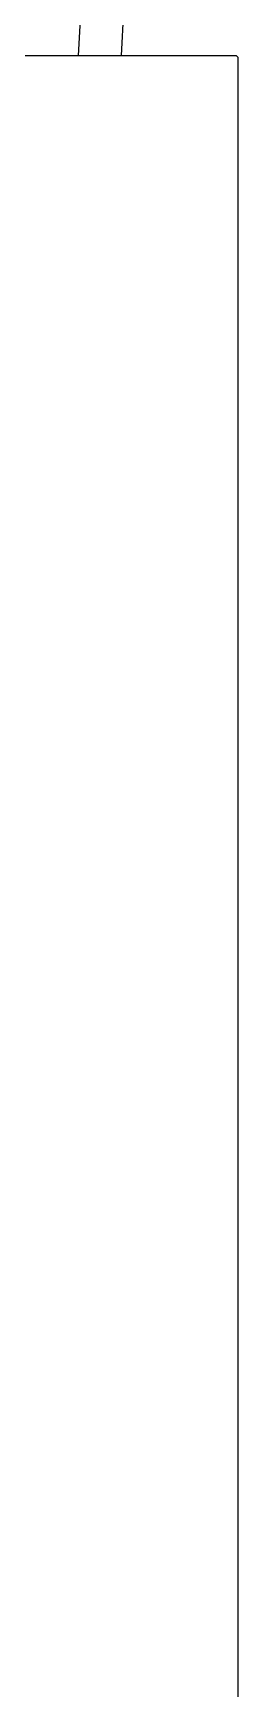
# Model space of a CAD drawing. Header units: millimetres. Extents: x 112 to 8820, y -2365 to 5002.
# Drawn here: x 1634.3 to 1654.4, y -104.9 to 56.8 of the extents above; entities that cross this region are included whole.
import ezdxf

# ---------------------------------------------------------------- set-up
doc = ezdxf.new("R2010")
doc.units = ezdxf.units.MM

# ---------------------------------------------------------------- blocks, each defined once
blk = doc.blocks.new('2097-30_el')
at = {"extrusion": (-1.96238e-18, -0.001462, 0.999999)}
for p, q in [((0.528, 71.867, 0.105), (0.555, 72.331, 0.106)), ((0.97, 72.303, 0.106), (0.945, 71.867, 0.105))]:
    blk.add_line(p, q, dxfattribs=at)
at = {"extrusion": (2.53485e-19, -0.001462, 0.999999)}
for p, q in [((0, 71.867, 0.105), (0.359, 71.867, 0.105)), ((0, 71.867, 0.105), (0.359, 71.867, 0.105)), ((0.359, 71.867, 0.105), (0.708, 71.867, 0.105)), ((0.359, 71.867, 0.105), (0.708, 71.867, 0.105)), ((0.708, 71.867, 0.105), (1.035, 71.867, 0.105)), ((0.708, 71.867, 0.105), (1.035, 71.867, 0.105)), ((1.035, 71.867, 0.105), (1.331, 71.867, 0.105)), ((1.035, 71.867, 0.105), (1.331, 71.867, 0.105)), ((1.331, 71.867, 0.105), (1.586, 71.867, 0.105)), ((1.331, 71.867, 0.105), (1.586, 71.867, 0.105)), ((1.586, 71.867, 0.105), (1.793, 71.867, 0.105)), ((1.586, 71.867, 0.105), (1.793, 71.867, 0.105)), ((1.793, 71.867, 0.105), (1.945, 71.867, 0.105)), ((1.793, 71.867, 0.105), (1.945, 71.867, 0.105)), ((1.945, 71.867, 0.105), (2.039, 71.867, 0.105)), ((1.945, 71.867, 0.105), (2.039, 71.867, 0.105)), ((2.039, 71.867, 0.105), (2.07, 71.867, 0.105)), ((2.039, 71.867, 0.105), (2.07, 71.867, 0.105)), ((2.07, 71.867, 0.105), (2.088, 71.85, 0.105)), ((2.07, 71.867, 0.105), (2.088, 71.85, 0.105)), ((2.088, 71.85, 0.105), (2.088, 47.937, 0.07)), ((2.088, 71.85, 0.105), (2.088, 47.788, 0.07))]:
    blk.add_line(p, q, dxfattribs=at)

msp = doc.modelspace()

# ---------------------------------------------------------------- block references
at = {"color": 0, "xscale": 10, "yscale": 10, "zscale": 10}
msp.add_blockref('2097-30_el', (1633.49, -664.02, -1.52), dxfattribs=at)

doc.saveas('drawing.dxf')
